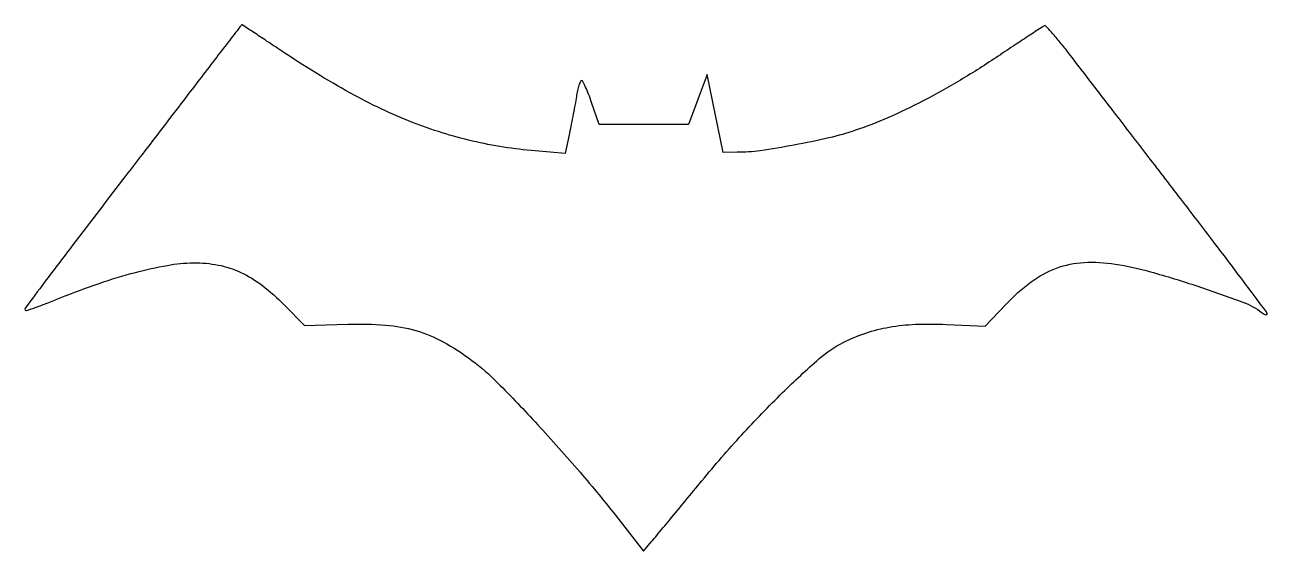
# Model space of a CAD drawing. Extents: x 20 to 332, y 104 to 236.
import ezdxf

# ---------------------------------------------------------------- set-up
doc = ezdxf.new("R2010")
doc.units = 0

msp = doc.modelspace()

# ---------------------------------------------------------------- linework, layer by layer
msp.add_lwpolyline([(64.496663, 222.905346, -0.000222), (60.018179, 217.04437, -0.000142), (54.805995, 210.233488, -0.000142), (49.692416, 203.559321, -0.000266), (45.545022, 198.155346, 0.000518), (32.25323, 180.818288, 0.002841), (25.140118, 171.410129, 0.000797), (20.263226, 164.861196, 0.371813), (20.299585, 164.367082, 0.286113), (20.601712, 164.296958, 0.002325), (23.015554, 165.134361, 0.007339), (25.812822, 166.165768, 0.004545), (29.069319, 167.455213, -0.013807), (38.840401, 171.116317, -0.018318), (47.924969, 173.869394, -0.020554), (55.96497, 175.637928, -0.040024), (62.5, 176.263353, -0.052048), (68.738291, 175.709228, -0.060654), (74.395832, 173.873502, -0.055754), (79.81201, 170.580252, -0.035182), (85.340983, 165.651771), (90.360762, 160.5), (101.229189, 160.859707, -0.027729), (110.741295, 160.646988, -0.051392), (118.331949, 159.261821, -0.054481), (125.18315, 156.429198, -0.035488), (132.388675, 151.791889, -0.036962), (138.85102, 146.161793, -0.0085), (148.854295, 135.704727, -0.009069), (159.537984, 123.720458, -0.01131), (169, 112.193463), (175.5, 103.899274), (177.5, 106.287651, 0.001474), (178.782132, 107.827963, 0.000127), (182.039899, 111.767338, 0.000168), (185.923087, 116.468638, 0.00013), (190.146465, 121.588014, -0.012642), (200.13851, 133.100564, -0.014015), (210.3717, 143.693632, -0.013714), (219.582974, 152.227165, -0.063172), (225.600366, 156.287779, -0.036549), (231.245109, 158.637036, -0.03697), (237.150311, 160.128593, -0.03328), (243.743473, 160.836542, -0.021038), (251.481749, 160.82386), (261.261416, 160.396131), (266.378669, 165.806871, -0.043665), (272.777988, 171.487719, -0.071434), (279.144147, 174.933327, -0.074826), (286.00451, 176.353237, -0.052939), (293.872835, 175.951121, -0.029147), (302.734015, 174.014972, -0.011736), (314.586879, 170.389119, -0.009273), (325.930334, 166.390784, -0.074702), (330.75, 163.716622, 0.03315), (331.230193, 163.395519, 0.077147), (331.632812, 163.239756, 0.165818), (331.889586, 163.269024, 0.289899), (332, 163.443455, 0.162191), (331.834377, 163.940604, 0.000215), (325.632155, 172.208678, 0.001801), (318.633372, 181.460706, 0.001105), (310.32223, 192.3159, -0.000028), (301.584727, 203.677156, -0.000032), (293.257791, 214.507218, -0.000028), (286.204066, 223.683618, -0.000187), (282.671646, 228.283139, 0.006186), (280.338593, 231.246676, 0.010068), (278.277268, 233.696809, 0.00409), (276.487574, 235.705751, 0.330325), (276.099416, 235.783139, 0.035026), (275.656908, 235.534855, 0.000309), (272.444829, 233.421417, 0.001072), (268.75943, 230.981938, 0.000692), (264.5, 228.140835, -0.01271), (255.001355, 222.129837, -0.014892), (245.691273, 216.934292, -0.016033), (236.828373, 212.684012, -0.022811), (228.684297, 209.530064, -0.023752), (222.023567, 207.640865, -0.01125), (213.285198, 205.811401, -0.010874), (204.731612, 204.412315, -0.034825), (198.971255, 204.004021), (195.442509, 204), (193.44401, 213.75), (191.44551, 223.5), (189.10083, 217.25), (186.75615, 211), (175.540497, 211), (164.324844, 211), (162.455336, 216.5, 0.010148), (161.690716, 218.608069, 0.015897), (160.939622, 220.384375, 0.010049), (160.254564, 221.795602, 0.281817), (159.920723, 222, 0.302414), (159.628244, 221.805294, 0.020423), (159.262015, 220.818207, 0.023848), (158.906946, 219.518837, 0.015126), (158.612293, 217.976876, -0.005007), (158.288165, 216.072415, -0.002398), (157.835766, 213.633272, -0.002377), (157.33914, 211.091336, -0.003391), (156.872187, 208.839632), (155.775405, 203.725513), (148.275364, 204.359499, -0.035763), (132.527516, 206.833481, -0.036994), (117.475974, 211.510504, -0.033177), (101.935784, 218.856105, -0.020398), (84.657929, 229.417795, 0.000709), (80.872783, 231.941474, 0.001163), (77.659594, 234.066477, 0.000098), (74.774351, 235.964159, 0.14643), (74.654592, 236, 0.231701), (74.548765, 235.948178, 0.000074), (71.604178, 232.153445, 0.001205), (68.341267, 227.926212, 0.000729)], format="xyb", close=True)

doc.saveas('drawing.dxf')
